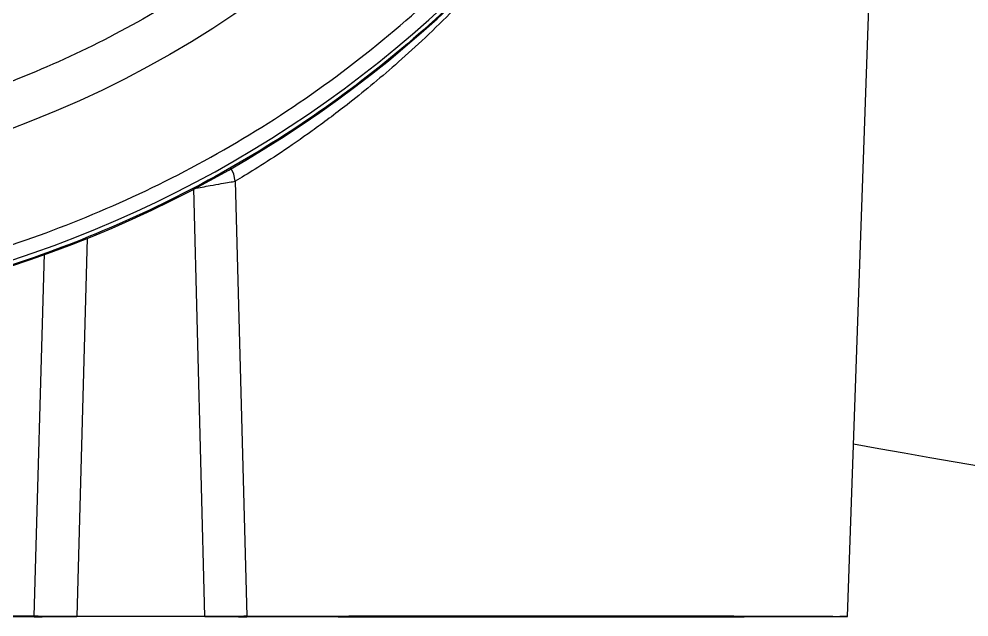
# Model space of a CAD drawing. Header units: millimetres. Extents: x 2223 to 4172, y 741 to 2119.
# Drawn here: x 3596.9 to 3661.8, y 1755.4 to 1796.2 of the extents above; entities that cross this region are included whole.
import ezdxf

# ---------------------------------------------------------------- set-up
doc = ezdxf.new("R2010")
doc.units = ezdxf.units.MM

msp = doc.modelspace()

# ---------------------------------------------------------------- linework, layer by layer
at = {"color": 7, "linetype": 'Continuous', "lineweight": 25}
for p, q in [((3653.53, 1755.408), (3656.78, 1848.445)), ((3611.661, 1785.152), (3612.445, 1755.422)), ((3609.578, 1755.417), (3608.834, 1784.65)), ((3601.534, 1781.275), (3600.83, 1755.417)), ((3597.915, 1755.422), (3598.606, 1780.213)), ((3609.578, 1755.417), (3600.83, 1755.417)), ((3609.578, 1755.4), (3600.83, 1755.4))]:
    msp.add_line(p, q, dxfattribs=at)
at = {"color": 7, "linetype": 'Continuous', "lineweight": 25, "flags": 128}
msp.add_lwpolyline([(3611.661, 1785.152), (3611.559, 1785.638), (3611.386, 1786.022)], dxfattribs=at)
at = {"color": 7, "linetype": 'Continuous', "lineweight": 25}
msp.add_circle((3571.585, 1855.837), 71.5, dxfattribs=at)
for centre, radius, start, end in [((3571.585, 1855.835), 80, 280.30604, 349.69383), ((3571.663, 1855.463), 80, 281.36448, 349.47139), ((3771.485, 2413.503), 656.897, 259.692209, 264.621686)]:
    msp.add_arc(centre, radius, start, end, dxfattribs=at)
for points, knots in [([(3640.085, 1855.844), (3640.03, 1853.755), (3639.921, 1849.577), (3639.011, 1843.238), (3637.525, 1836.885), (3635.351, 1830.52), (3632.52, 1824.297), (3629.006, 1818.274), (3624.852, 1812.582), (3620.108, 1807.321), (3614.847, 1802.577), (3609.155, 1798.423), (3603.133, 1794.909), (3596.909, 1792.078), (3590.544, 1789.907), (3584.191, 1788.411), (3577.853, 1787.534), (3571.585, 1787.249), (3565.318, 1787.534), (3558.979, 1788.411), (3552.627, 1789.907), (3546.261, 1792.078), (3540.038, 1794.909), (3534.015, 1798.423), (3528.323, 1802.577), (3523.062, 1807.321), (3518.318, 1812.582), (3514.164, 1818.274), (3510.65, 1824.297), (3507.82, 1830.52), (3505.646, 1836.885), (3504.16, 1843.238), (3503.25, 1849.577), (3503.14, 1853.755), (3503.085, 1855.844)], [0, 0, 0, 0, 0.029124, 0.058248, 0.08912, 0.119994, 0.151902, 0.184313, 0.217069, 0.25, 0.282931, 0.315687, 0.348098, 0.380006, 0.410878, 0.441752, 0.470875, 0.5, 0.529123, 0.558248, 0.58912, 0.619994, 0.651902, 0.684313, 0.717069, 0.75, 0.782931, 0.815687, 0.848098, 0.880006, 0.910878, 0.941752, 0.970875, 1, 1, 1, 1]), ([(3585.719, 1778.112), (3588.215, 1778.639), (3593.252, 1779.701), (3600.629, 1782.24), (3607.871, 1785.509), (3614.85, 1789.572), (3621.453, 1794.383), (3627.547, 1799.876), (3633.039, 1805.969), (3637.851, 1812.572), (3641.914, 1819.551), (3645.183, 1826.793), (3647.722, 1834.17), (3648.784, 1839.208), (3649.311, 1841.704)], [0, 0, 0, 0, 0.0799588, 0.1613715, 0.2441424, 0.3288926, 0.4142166, 0.5, 0.5857784, 0.6711024, 0.7558576, 0.8386237, 0.9200388, 1, 1, 1, 1]), ([(3631.642, 1802.595), (3631.226, 1802.055), (3629.583, 1799.923), (3627.093, 1797.336), (3624.465, 1794.776), (3622.649, 1793.136), (3620.932, 1791.678), (3619.001, 1790.131), (3616.887, 1788.555), (3614.75, 1787.084), (3612.921, 1785.912), (3612.081, 1785.405), (3611.661, 1785.152)], [0, 0, 0, 0, 0.062604, 0.247082, 0.331604, 0.410965, 0.484873, 0.5577, 0.669911, 0.780381, 0.890079, 1, 1, 1, 1]), ([(3608.834, 1784.65), (3609.212, 1784.721), (3609.888, 1784.848), (3610.704, 1784.996), (3611.313, 1785.101), (3611.541, 1785.134), (3611.661, 1785.152)], [0, 0, 0, 0, 0.305834, 0.546571, 0.761466, 1, 1, 1, 1]), ([(3600.83, 1755.417), (3600.497, 1755.417), (3599.829, 1755.417), (3598.943, 1755.419), (3598.243, 1755.42), (3598.024, 1755.422), (3597.915, 1755.422)], [0, 0, 0, 0, 0.249845, 0.499878, 0.750483, 1, 1, 1, 1]), ([(3597.915, 1755.395), (3598.024, 1755.396), (3598.243, 1755.397), (3598.943, 1755.399), (3599.829, 1755.4), (3600.497, 1755.4), (3600.83, 1755.4)], [0, 0, 0, 0, 0.249517, 0.500122, 0.750155, 1, 1, 1, 1]), ([(3612.445, 1755.422), (3612.324, 1755.421), (3612.082, 1755.42), (3611.389, 1755.418), (3610.534, 1755.417), (3609.896, 1755.417), (3609.578, 1755.417)], [0, 0, 0, 0, 0.249645, 0.500108, 0.750039, 1, 1, 1, 1]), ([(3609.578, 1755.4), (3609.896, 1755.4), (3610.534, 1755.4), (3611.389, 1755.399), (3612.082, 1755.397), (3612.324, 1755.396), (3612.445, 1755.396)], [0, 0, 0, 0, 0.2496471, 0.5001104, 0.7500412, 1, 1, 1, 1])]:
    msp.add_open_spline(points, degree=3, knots=knots, dxfattribs=at)
for points in [[(3650.316, 1840.919), (3649.751, 1838.304), (3648.621, 1833.075), (3645.942, 1825.495), (3642.573, 1818.207), (3638.477, 1811.297), (3633.714, 1804.83), (3628.326, 1798.873), (3622.369, 1793.485), (3615.902, 1788.722), (3608.992, 1784.626), (3601.704, 1781.257), (3594.124, 1778.578), (3588.894, 1777.449), (3586.28, 1776.884)], [(3597.915, 1755.422), (3597.494, 1755.425), (3596.651, 1755.431), (3594.497, 1755.44), (3591.762, 1755.448), (3588.453, 1755.454), (3584.682, 1755.46), (3580.548, 1755.464), (3576.168, 1755.466), (3571.662, 1755.467), (3567.156, 1755.466), (3562.776, 1755.464), (3558.642, 1755.46), (3554.871, 1755.455), (3551.562, 1755.448), (3548.826, 1755.44), (3546.673, 1755.432), (3545.83, 1755.426), (3545.409, 1755.422)], [(3597.915, 1755.395), (3597.494, 1755.392), (3596.651, 1755.386), (3594.497, 1755.377), (3591.762, 1755.37), (3588.453, 1755.363), (3584.682, 1755.358), (3580.548, 1755.354), (3576.168, 1755.352), (3571.662, 1755.351), (3567.156, 1755.352), (3562.776, 1755.354), (3558.642, 1755.358), (3554.871, 1755.363), (3551.562, 1755.37), (3548.826, 1755.378), (3546.673, 1755.386), (3545.83, 1755.392), (3545.409, 1755.396)], [(3612.445, 1755.422), (3612.87, 1755.424), (3613.719, 1755.429), (3615.757, 1755.436), (3618.278, 1755.442), (3621.26, 1755.447), (3624.595, 1755.45), (3628.181, 1755.453), (3631.904, 1755.454), (3635.646, 1755.453), (3639.291, 1755.451), (3642.722, 1755.448), (3645.832, 1755.444), (3648.521, 1755.438), (3650.71, 1755.431), (3652.312, 1755.424), (3653.338, 1755.416), (3653.466, 1755.411), (3653.53, 1755.408)], [(3653.53, 1755.408), (3653.466, 1755.406), (3653.338, 1755.4), (3652.312, 1755.393), (3650.71, 1755.385), (3648.521, 1755.379), (3645.832, 1755.373), (3642.722, 1755.369), (3639.291, 1755.366), (3635.646, 1755.364), (3631.904, 1755.363), (3628.181, 1755.364), (3624.595, 1755.367), (3621.26, 1755.37), (3618.278, 1755.375), (3615.757, 1755.381), (3613.719, 1755.388), (3612.87, 1755.393), (3612.445, 1755.396)], [(3618.53, 1755.409), (3618.582, 1755.411), (3618.687, 1755.414), (3619.519, 1755.42), (3620.813, 1755.425), (3622.567, 1755.43), (3624.702, 1755.434), (3627.138, 1755.436), (3629.781, 1755.438), (3632.53, 1755.439), (3635.279, 1755.438), (3637.922, 1755.436), (3640.359, 1755.434), (3642.493, 1755.43), (3644.248, 1755.425), (3645.542, 1755.42), (3646.374, 1755.414), (3646.478, 1755.41), (3646.53, 1755.408)], [(3646.53, 1755.408), (3646.478, 1755.407), (3646.374, 1755.403), (3645.542, 1755.397), (3644.248, 1755.392), (3642.493, 1755.387), (3640.359, 1755.383), (3637.922, 1755.381), (3635.279, 1755.379), (3632.53, 1755.378), (3629.781, 1755.379), (3627.138, 1755.381), (3624.702, 1755.384), (3622.567, 1755.387), (3620.813, 1755.392), (3619.519, 1755.397), (3618.687, 1755.403), (3618.582, 1755.407), (3618.53, 1755.409)]]:
    msp.add_open_spline(points, degree=3, dxfattribs=at)

doc.saveas('drawing.dxf')
